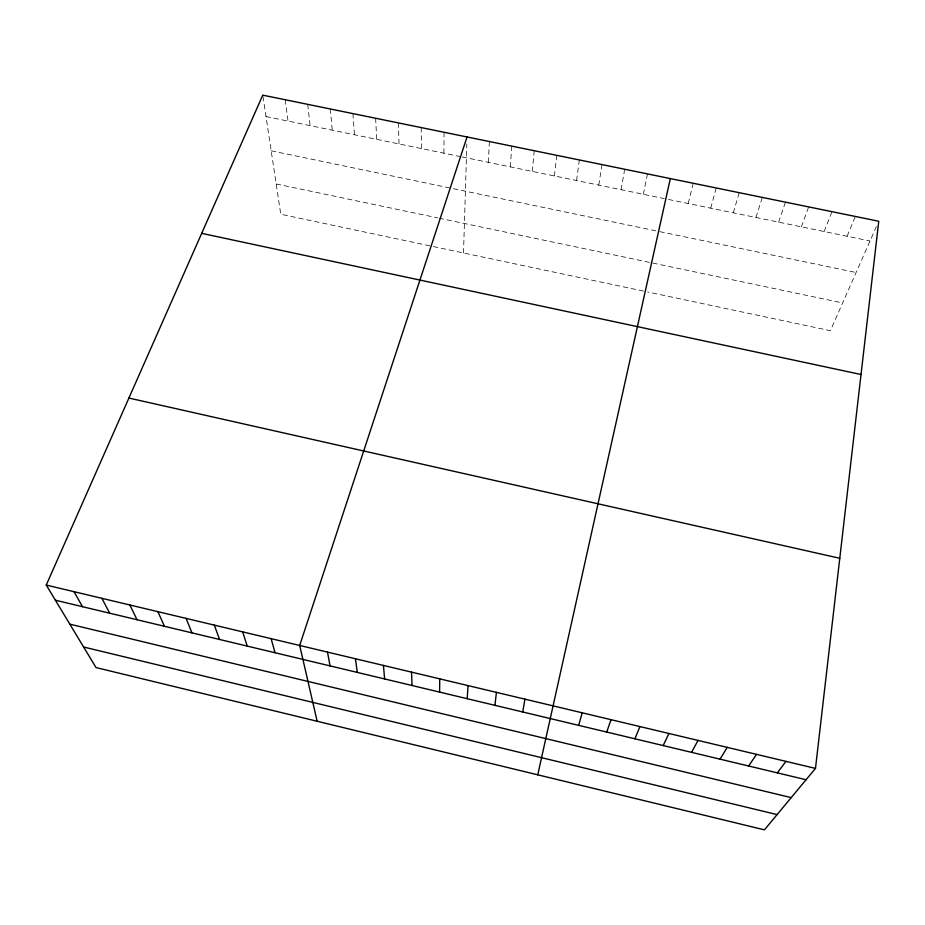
<?xml version="1.0" encoding="UTF-8"?>
<svg xmlns="http://www.w3.org/2000/svg" width="925" height="925" viewBox="0 0 925 925"><rect width="100%" height="100%" fill="white"/><g stroke="black" fill="none" stroke-linecap="round" stroke-linejoin="round"><path stroke-width="0.69" stroke-dasharray="4.62 3.47" d="M443.896 153.192L444.092 132.263M463.517 252.964L466.836 143.918M488.319 162.338L489.383 141.537M510.288 166.87L511.791 146.127M532.326 171.403L534.245 150.717M554.41 175.958L556.769 155.331M576.564 180.514L579.362 159.956M598.764 185.093L602.013 164.592M621.033 189.683L624.722 169.24M643.361 194.285L647.5 173.9M688.2 203.523L693.23 183.266M710.712 208.16L716.193 187.972M733.294 212.808L739.225 192.689M755.922 217.468L762.316 197.407M778.619 222.139L785.475 202.147M801.374 226.833L808.693 206.911M824.198 231.539L831.98 211.675M847.08 236.245L855.336 216.45M876.426 226.509L830.384 330.688L647.627 291.965M266.007 116.538L460.789 156.672M462.188 156.961L664.358 198.609M668.555 199.476L870.032 240.974M271.175 150.798L657.085 231.088M659.791 231.655L856.099 272.505M276.182 183.959L437.664 217.872M439.074 218.173L649.963 262.469M652.761 263.058L842.64 302.938M643.557 291.109L280.761 214.242L262.989 96.57M285.212 99.738L288.022 121.082M307.724 104.352L310.106 125.627M330.294 108.965L332.26 130.194M352.922 113.602L354.46 134.761M375.619 118.25L376.729 139.351M398.386 122.909L399.057 143.953M421.21 127.581L421.442 148.567"/><path stroke-width="1.39" d="M439.595 692.097L439.733 678.846M467.206 698.699L468.038 685.598M494.921 705.336L496.436 692.362M815.48 768.409L878.75 221.248L262.769 95.148L46.25 585.062L96.015 667.572L764.432 829.852L815.48 768.409L46.25 585.062M522.729 711.984L524.938 699.15M670.336 178.583L537.749 774.815M578.622 725.35L582.23 712.817M467.044 136.969L299.688 645.465L317.159 721.269M606.707 732.068L611.032 719.673M634.897 738.809L639.927 726.564M663.179 745.573L668.925 733.479M691.553 752.36L698.028 740.416M720.032 759.171L727.235 747.377M748.614 766.004L756.546 754.361M777.289 772.861L785.961 761.368M201.696 233.343L861.025 374.509M128.899 398.051L839.784 558.284M55.384 600.209L806.068 779.74M69.837 624.167L791.21 797.616M83.608 647.003L777.104 814.601M74.012 591.688L82.51 606.696M101.877 598.325L109.728 613.206M129.835 604.985L137.039 619.738M157.898 611.679L164.453 626.294M186.064 618.386L191.949 632.873M214.311 625.127L219.549 639.476M242.674 631.879L247.229 646.089M271.129 638.666L275.026 652.738M327.508 652.102L330.052 665.896M355.42 658.75L357.304 672.417M383.424 665.433L384.638 678.95M411.533 672.128L412.064 685.518"/></g></svg>
